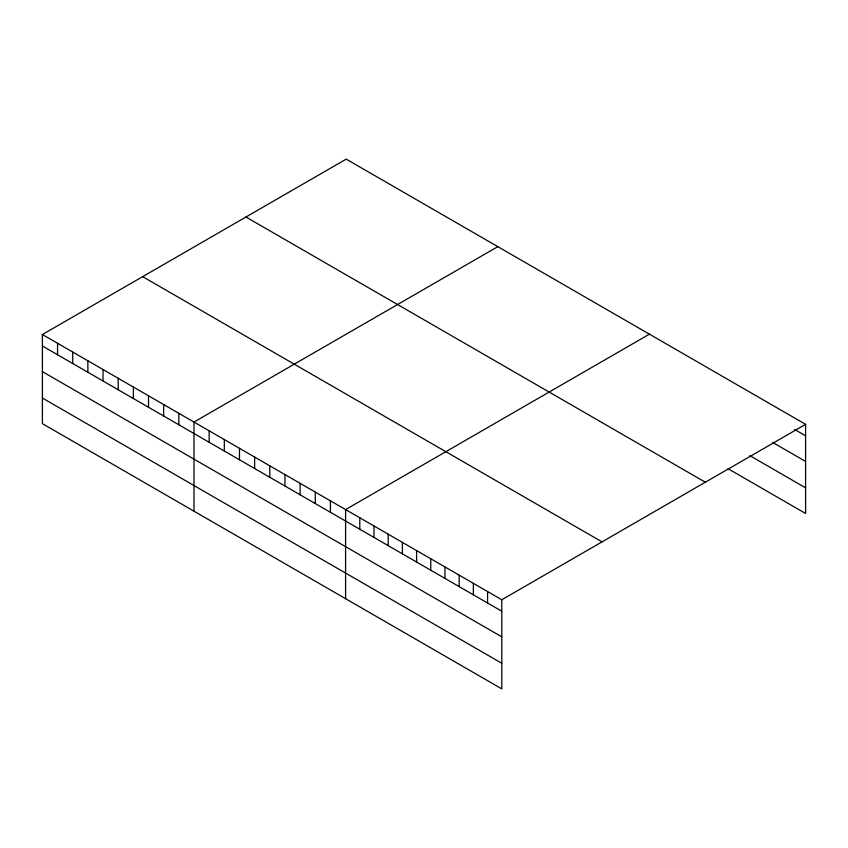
<?xml version="1.0" encoding="UTF-8"?>
<svg xmlns="http://www.w3.org/2000/svg" width="848" height="848" viewBox="0 0 848 848"><rect width="100%" height="100%" fill="white"/><g stroke="black" fill="none" stroke-linecap="round" stroke-linejoin="round"><path stroke-width="1.27" d="M42.4 334.536L501.783 599.759L501.783 688.873L42.4 423.661L42.4 334.536L346.217 159.127L805.6 424.339L805.6 513.464L728.05 468.69M497.818 246.651L193.991 422.06L193.991 511.174M649.409 334.165L345.592 509.584L345.592 598.699M501.783 599.759L805.6 424.339M794.682 429.501L805.6 435.808M772.835 442.518L805.6 461.429M749.897 455.673L805.6 487.833M245.962 217.014L705.335 482.226M142.665 276.649L602.038 541.872M42.4 345.995L501.783 611.217M42.4 371.625L501.783 636.837M42.4 398.03L501.783 663.242M487.579 591.554L487.579 603.013M473.375 583.36L473.375 594.819M459.181 575.156L459.181 586.625M444.977 566.962L444.977 578.421M430.784 558.768L430.784 570.227M416.58 550.564L416.58 562.023M402.387 542.37L402.387 553.829M388.183 534.176L388.183 545.635M373.989 525.972L373.989 537.431M359.785 517.778L359.785 529.237M330.434 500.829L330.434 512.287M315.276 492.073L315.276 503.532M300.107 483.318L300.107 494.787M284.949 474.573L284.949 486.031M269.791 465.817L269.791 477.276M254.633 457.061L254.633 468.531M239.475 448.316L239.475 459.775M224.317 439.561L224.317 451.019M209.159 430.805L209.159 442.264M178.833 413.305L178.833 424.763M163.675 404.549L163.675 416.008M148.517 395.804L148.517 407.263M133.359 387.048L133.359 398.507M118.201 378.293L118.201 389.751M103.043 369.548L103.043 381.006M87.874 360.792L87.874 372.251M72.716 352.037L72.716 363.495M57.558 343.292L57.558 354.75"/></g></svg>
